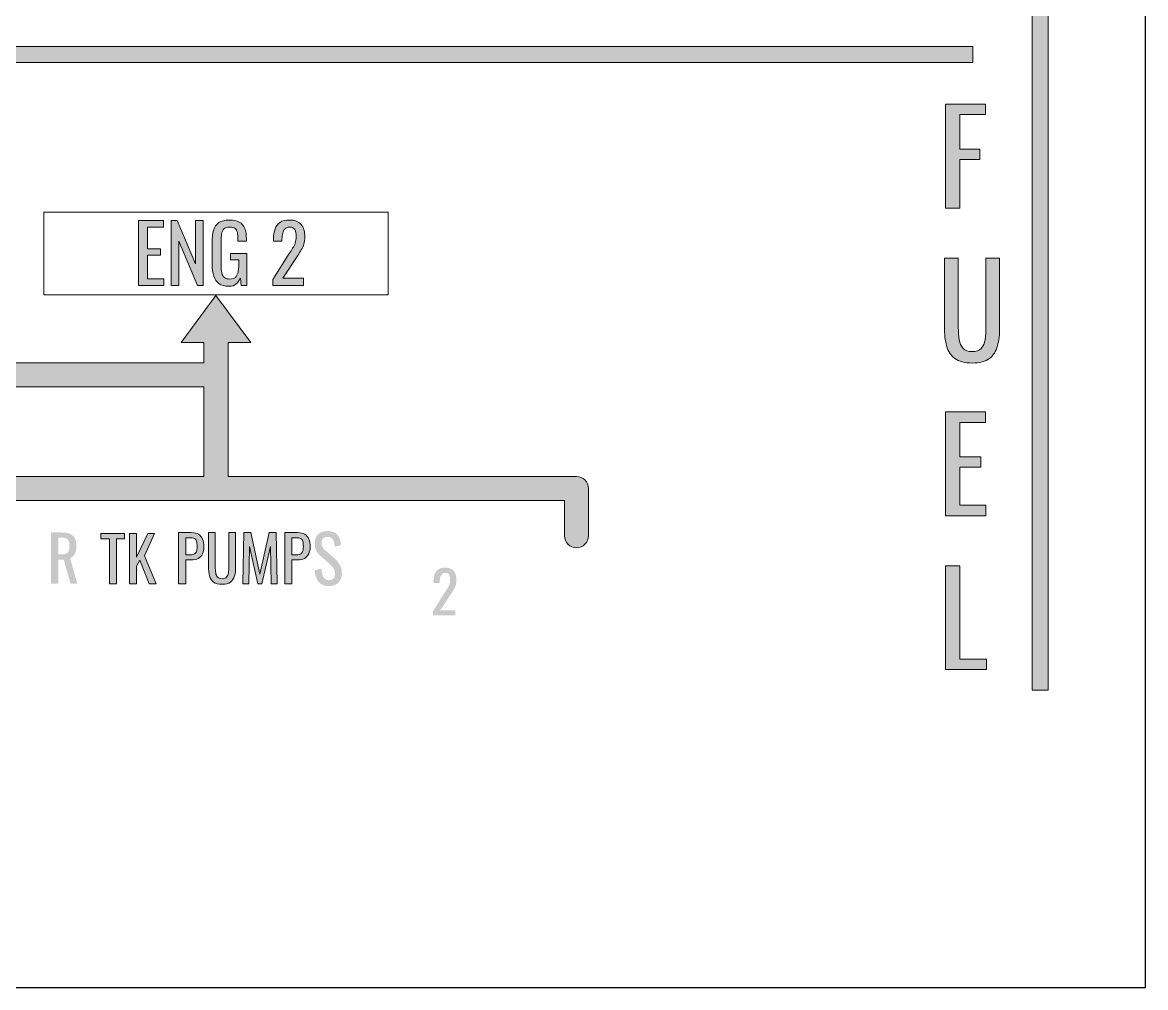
# Model space of a CAD drawing. Header units: inches. Extents: x 0 to 612, y 276 to 516.
# Drawn here: x 471.7 to 611.9, y 275.5 to 396 of the extents above; entities that cross this region are included whole.
import ezdxf

# ---------------------------------------------------------------- set-up
doc = ezdxf.new("R2010")
doc.units = ezdxf.units.IN
doc.header["$MEASUREMENT"] = 0
for name, color, linetype in [('EVAC_Holes v5_0', 7, 'Continuous'), ('HYD_Fuel_Holes v5_0', 7, 'Continuous'), ('LINES', 7, 'Continuous'), ('TEXT', 7, 'Continuous')]:
    doc.layers.add(name, color=color, linetype=linetype)

# ---------------------------------------------------------------- blocks, each defined once
blk = doc.blocks.new('block 2')
at = {"layer": 'HYD_Fuel_Holes v5_0', "color": 7, "lineweight": 25}
blk.add_lwpolyline([(611.88, 275.53), (611.88, 516.47)], dxfattribs=at)
blk = doc.blocks.new('block 5')
at = {"layer": 'HYD_Fuel_Holes v5_0', "color": 7, "lineweight": 25}
blk.add_lwpolyline([(0.12, 275.53), (611.88, 275.53)], dxfattribs=at)
blk = doc.blocks.new('block 126')
at = {"layer": 'LINES'}
h = blk.add_hatch(color=7, dxfattribs=at)
h.dxf.hatch_style = 2
edge = h.paths.add_edge_path()
edge.add_spline(control_points=[(542.34, 337.83), (542.34, 337.83), (542.34, 331.92), (542.34, 331.92), (542.34, 331.09), (541.67, 330.42), (540.84, 330.42), (540.01, 330.42), (539.34, 331.09), (539.34, 331.92), (539.34, 331.92), (539.34, 336.33), (539.34, 336.33), (539.34, 336.33), (451.34, 336.33), (451.34, 336.33), (451.34, 336.33), (451.34, 331.92), (451.34, 331.92), (451.34, 331.09), (450.67, 330.42), (449.84, 330.42), (449.01, 330.42), (448.34, 331.09), (448.34, 331.92), (448.34, 331.92), (448.34, 337.83), (448.34, 337.83), (448.34, 338.65), (449.01, 339.33), (449.84, 339.33), (449.84, 339.33), (494.34, 339.33), (494.34, 339.33), (494.34, 339.33), (494.34, 350.5), (494.34, 350.5), (494.34, 350.5), (352.14, 350.5), (352.14, 350.5), (352.14, 350.5), (352.14, 336.37), (352.14, 336.37), (352.14, 336.37), (384.64, 336.37), (384.64, 336.37), (385.47, 336.37), (386.14, 335.7), (386.14, 334.87), (386.14, 334.87), (386.14, 325.5), (386.14, 325.5), (386.14, 324.67), (385.47, 324), (384.64, 324), (383.81, 324), (383.14, 324.67), (383.14, 325.5), (383.14, 325.5), (383.14, 333.37), (383.14, 333.37), (383.14, 333.37), (344.5, 333.37), (344.5, 333.37), (343.67, 333.37), (343, 334.04), (343, 334.87), (343, 335.7), (343.67, 336.37), (344.5, 336.37), (344.5, 336.37), (349.14, 336.37), (349.14, 336.37), (349.14, 336.37), (349.14, 350.5), (349.14, 350.5), (349.14, 350.5), (325.77, 350.5), (325.77, 350.5), (324.94, 350.5), (324.27, 351.17), (324.27, 352), (324.27, 352.83), (324.94, 353.5), (325.77, 353.5), (325.77, 353.5), (494.34, 353.5), (494.34, 353.5), (494.34, 353.5), (494.34, 356.04), (494.34, 356.04), (494.34, 356.04), (491.51, 356.04), (491.51, 356.04), (491.51, 356.04), (495.84, 361.92), (495.84, 361.92), (495.84, 361.92), (500.17, 356.04), (500.17, 356.04), (500.17, 356.04), (497.34, 356.04), (497.34, 356.04), (497.34, 356.04), (497.34, 339.33), (497.34, 339.33), (497.34, 339.33), (540.84, 339.33), (540.84, 339.33), (541.67, 339.33), (542.34, 338.65), (542.34, 337.83)], knot_values=[0, 0, 0, 0, 1, 1, 1, 2, 2, 2, 3, 3, 3, 4, 4, 4, 5, 5, 5, 6, 6, 6, 7, 7, 7, 8, 8, 8, 9, 9, 9, 10, 10, 10, 11, 11, 11, 12, 12, 12, 13, 13, 13, 14, 14, 14, 15, 15, 15, 16, 16, 16, 17, 17, 17, 18, 18, 18, 19, 19, 19, 20, 20, 20, 21, 21, 21, 22, 22, 22, 23, 23, 23, 24, 24, 24, 25, 25, 25, 26, 26, 26, 27, 27, 27, 28, 28, 28, 29, 29, 29, 30, 30, 30, 31, 31, 31, 32, 32, 32, 33, 33, 33, 34, 34, 34, 35, 35, 35, 36, 36, 36, 37, 37, 37, 37], degree=3, periodic=0)
at = {"layer": 'LINES', "lineweight": 0}
blk.add_open_spline([(542.34, 337.83), (542.34, 337.83), (542.34, 331.92), (542.34, 331.92), (542.34, 331.09), (541.67, 330.42), (540.84, 330.42), (540.01, 330.42), (539.34, 331.09), (539.34, 331.92), (539.34, 331.92), (539.34, 336.33), (539.34, 336.33), (539.34, 336.33), (451.34, 336.33), (451.34, 336.33), (451.34, 336.33), (451.34, 331.92), (451.34, 331.92), (451.34, 331.09), (450.67, 330.42), (449.84, 330.42), (449.01, 330.42), (448.34, 331.09), (448.34, 331.92), (448.34, 331.92), (448.34, 337.83), (448.34, 337.83), (448.34, 338.65), (449.01, 339.33), (449.84, 339.33), (449.84, 339.33), (494.34, 339.33), (494.34, 339.33), (494.34, 339.33), (494.34, 350.5), (494.34, 350.5), (494.34, 350.5), (352.14, 350.5), (352.14, 350.5), (352.14, 350.5), (352.14, 336.37), (352.14, 336.37), (352.14, 336.37), (384.64, 336.37), (384.64, 336.37), (385.47, 336.37), (386.14, 335.7), (386.14, 334.87), (386.14, 334.87), (386.14, 325.5), (386.14, 325.5), (386.14, 324.67), (385.47, 324), (384.64, 324), (383.81, 324), (383.14, 324.67), (383.14, 325.5), (383.14, 325.5), (383.14, 333.37), (383.14, 333.37), (383.14, 333.37), (344.5, 333.37), (344.5, 333.37), (343.67, 333.37), (343, 334.04), (343, 334.87), (343, 335.7), (343.67, 336.37), (344.5, 336.37), (344.5, 336.37), (349.14, 336.37), (349.14, 336.37), (349.14, 336.37), (349.14, 350.5), (349.14, 350.5), (349.14, 350.5), (325.77, 350.5), (325.77, 350.5), (324.94, 350.5), (324.27, 351.17), (324.27, 352), (324.27, 352.83), (324.94, 353.5), (325.77, 353.5), (325.77, 353.5), (494.34, 353.5), (494.34, 353.5), (494.34, 353.5), (494.34, 356.04), (494.34, 356.04), (494.34, 356.04), (491.51, 356.04), (491.51, 356.04), (491.51, 356.04), (495.84, 361.92), (495.84, 361.92), (495.84, 361.92), (500.17, 356.04), (500.17, 356.04), (500.17, 356.04), (497.34, 356.04), (497.34, 356.04), (497.34, 356.04), (497.34, 339.33), (497.34, 339.33), (497.34, 339.33), (540.84, 339.33), (540.84, 339.33), (541.67, 339.33), (542.34, 338.65), (542.34, 337.83)], degree=3, knots=[0, 0, 0, 0, 1, 1, 1, 2, 2, 2, 3, 3, 3, 4, 4, 4, 5, 5, 5, 6, 6, 6, 7, 7, 7, 8, 8, 8, 9, 9, 9, 10, 10, 10, 11, 11, 11, 12, 12, 12, 13, 13, 13, 14, 14, 14, 15, 15, 15, 16, 16, 16, 17, 17, 17, 18, 18, 18, 19, 19, 19, 20, 20, 20, 21, 21, 21, 22, 22, 22, 23, 23, 23, 24, 24, 24, 25, 25, 25, 26, 26, 26, 27, 27, 27, 28, 28, 28, 29, 29, 29, 30, 30, 30, 31, 31, 31, 32, 32, 32, 33, 33, 33, 34, 34, 34, 35, 35, 35, 36, 36, 36, 37, 37, 37, 37], dxfattribs=at)
blk = doc.blocks.new('block 131')
at = {"layer": 'TEXT'}
h = blk.add_hatch(color=7, dxfattribs=at)
h.dxf.hatch_style = 2
h.paths.add_polyline_path([(486.16, 363.17), (486.16, 371.27), (489.3, 371.27), (489.3, 370.43), (487.29, 370.43), (487.29, 367.75), (488.92, 367.75), (488.92, 366.95), (487.29, 366.95), (487.29, 363.98), (489.32, 363.98), (489.32, 363.17)])
h = blk.add_hatch(color=7, dxfattribs=at)
h.dxf.hatch_style = 2
h.paths.add_polyline_path([(490.23, 363.17), (490.23, 371.27), (491, 371.27), (493.3, 365.89), (493.3, 371.27), (494.24, 371.27), (494.24, 363.17), (493.52, 363.17), (491.19, 368.7), (491.19, 363.17)])
h = blk.add_hatch(color=7, dxfattribs=at)
h.dxf.hatch_style = 2
edge = h.paths.add_edge_path()
edge.add_spline(control_points=[(497.44, 363.07), (496.93, 363.07), (496.52, 363.17), (496.22, 363.39), (495.92, 363.61), (495.7, 363.92), (495.56, 364.34), (495.42, 364.75), (495.36, 365.25), (495.36, 365.83), (495.36, 365.83), (495.36, 368.54), (495.36, 368.54), (495.36, 369.13), (495.42, 369.63), (495.54, 370.05), (495.66, 370.47), (495.88, 370.79), (496.2, 371.01), (496.52, 371.23), (496.96, 371.34), (497.53, 371.34), (498.03, 371.34), (498.44, 371.25), (498.75, 371.08), (499.06, 370.91), (499.29, 370.65), (499.43, 370.3), (499.57, 369.95), (499.64, 369.51), (499.64, 368.98), (499.64, 368.98), (499.64, 368.68), (499.64, 368.68), (499.64, 368.68), (498.58, 368.68), (498.58, 368.68), (498.58, 368.68), (498.58, 368.93), (498.58, 368.93), (498.58, 369.28), (498.55, 369.57), (498.51, 369.79), (498.46, 370.01), (498.36, 370.18), (498.22, 370.29), (498.08, 370.4), (497.85, 370.46), (497.55, 370.46), (497.21, 370.46), (496.97, 370.38), (496.82, 370.23), (496.67, 370.07), (496.58, 369.87), (496.54, 369.6), (496.5, 369.34), (496.49, 369.04), (496.49, 368.71), (496.49, 368.71), (496.49, 365.71), (496.49, 365.71), (496.49, 365.32), (496.51, 365), (496.57, 364.74), (496.63, 364.48), (496.74, 364.28), (496.9, 364.16), (497.06, 364.03), (497.28, 363.97), (497.58, 363.97), (497.87, 363.97), (498.1, 364.04), (498.26, 364.18), (498.42, 364.32), (498.53, 364.52), (498.59, 364.8), (498.65, 365.07), (498.68, 365.41), (498.68, 365.82), (498.68, 365.82), (498.68, 366.38), (498.68, 366.38), (498.68, 366.38), (497.65, 366.38), (497.65, 366.38), (497.65, 366.38), (497.65, 367.18), (497.65, 367.18), (497.65, 367.18), (499.7, 367.18), (499.7, 367.18), (499.7, 367.18), (499.7, 363.17), (499.7, 363.17), (499.7, 363.17), (498.99, 363.17), (498.99, 363.17), (498.99, 363.17), (498.88, 364.1), (498.88, 364.1), (498.77, 363.8), (498.6, 363.55), (498.38, 363.36), (498.15, 363.16), (497.84, 363.07), (497.44, 363.07)], knot_values=[0, 0, 0, 0, 1, 1, 1, 2, 2, 2, 3, 3, 3, 4, 4, 4, 5, 5, 5, 6, 6, 6, 7, 7, 7, 8, 8, 8, 9, 9, 9, 10, 10, 10, 11, 11, 11, 12, 12, 12, 13, 13, 13, 14, 14, 14, 15, 15, 15, 16, 16, 16, 17, 17, 17, 18, 18, 18, 19, 19, 19, 20, 20, 20, 21, 21, 21, 22, 22, 22, 23, 23, 23, 24, 24, 24, 25, 25, 25, 26, 26, 26, 27, 27, 27, 28, 28, 28, 29, 29, 29, 30, 30, 30, 31, 31, 31, 32, 32, 32, 33, 33, 33, 34, 34, 34, 35, 35, 35, 35], degree=3, periodic=0)
h = blk.add_hatch(color=7, dxfattribs=at)
h.dxf.hatch_style = 2
edge = h.paths.add_edge_path()
edge.add_spline(control_points=[(502.93, 363.17), (502.93, 363.17), (502.93, 363.93), (502.93, 363.93), (502.93, 363.93), (504.99, 367.14), (504.99, 367.14), (505.14, 367.38), (505.28, 367.6), (505.41, 367.81), (505.54, 368.01), (505.65, 368.23), (505.73, 368.46), (505.81, 368.69), (505.86, 368.96), (505.86, 369.26), (505.86, 369.63), (505.79, 369.92), (505.68, 370.14), (505.56, 370.35), (505.35, 370.46), (505.04, 370.46), (504.79, 370.46), (504.6, 370.39), (504.46, 370.25), (504.32, 370.11), (504.22, 369.92), (504.17, 369.7), (504.11, 369.47), (504.08, 369.23), (504.08, 368.97), (504.08, 368.97), (504.08, 368.7), (504.08, 368.7), (504.08, 368.7), (503.02, 368.7), (503.02, 368.7), (503.02, 368.7), (503.02, 368.98), (503.02, 368.98), (503.02, 369.46), (503.08, 369.88), (503.21, 370.23), (503.34, 370.58), (503.55, 370.85), (503.84, 371.05), (504.13, 371.24), (504.52, 371.34), (505, 371.34), (505.65, 371.34), (506.14, 371.15), (506.46, 370.78), (506.78, 370.41), (506.94, 369.9), (506.94, 369.25), (506.94, 368.9), (506.89, 368.6), (506.81, 368.34), (506.73, 368.08), (506.62, 367.83), (506.49, 367.61), (506.35, 367.38), (506.21, 367.15), (506.04, 366.91), (506.04, 366.91), (504.19, 364.07), (504.19, 364.07), (504.19, 364.07), (506.75, 364.07), (506.75, 364.07), (506.75, 364.07), (506.75, 363.17), (506.75, 363.17), (506.75, 363.17), (502.93, 363.17), (502.93, 363.17)], knot_values=[0, 0, 0, 0, 1, 1, 1, 2, 2, 2, 3, 3, 3, 4, 4, 4, 5, 5, 5, 6, 6, 6, 7, 7, 7, 8, 8, 8, 9, 9, 9, 10, 10, 10, 11, 11, 11, 12, 12, 12, 13, 13, 13, 14, 14, 14, 15, 15, 15, 16, 16, 16, 17, 17, 17, 18, 18, 18, 19, 19, 19, 20, 20, 20, 21, 21, 21, 22, 22, 22, 23, 23, 23, 24, 24, 24, 25, 25, 25, 25], degree=3, periodic=0)
at = {"layer": 'TEXT', "lineweight": 0}
for points in [[(486.16, 363.17), (486.16, 371.27), (489.3, 371.27), (489.3, 370.43), (487.29, 370.43), (487.29, 367.75), (488.92, 367.75), (488.92, 366.95), (487.29, 366.95), (487.29, 363.98), (489.32, 363.98), (489.32, 363.17), (486.16, 363.17)], [(490.23, 363.17), (490.23, 371.27), (491, 371.27), (493.3, 365.89), (493.3, 371.27), (494.24, 371.27), (494.24, 363.17), (493.52, 363.17), (491.19, 368.7), (491.19, 363.17), (490.23, 363.17)]]:
    blk.add_lwpolyline(points, dxfattribs=at)
for points, knots in [([(497.44, 363.07), (496.93, 363.07), (496.52, 363.17), (496.22, 363.39), (495.92, 363.61), (495.7, 363.92), (495.56, 364.34), (495.42, 364.75), (495.36, 365.25), (495.36, 365.83), (495.36, 365.83), (495.36, 368.54), (495.36, 368.54), (495.36, 369.13), (495.42, 369.63), (495.54, 370.05), (495.66, 370.47), (495.88, 370.79), (496.2, 371.01), (496.52, 371.23), (496.96, 371.34), (497.53, 371.34), (498.03, 371.34), (498.44, 371.25), (498.75, 371.08), (499.06, 370.91), (499.29, 370.65), (499.43, 370.3), (499.57, 369.95), (499.64, 369.51), (499.64, 368.98), (499.64, 368.98), (499.64, 368.68), (499.64, 368.68), (499.64, 368.68), (498.58, 368.68), (498.58, 368.68), (498.58, 368.68), (498.58, 368.93), (498.58, 368.93), (498.58, 369.28), (498.55, 369.57), (498.51, 369.79), (498.46, 370.01), (498.36, 370.18), (498.22, 370.29), (498.08, 370.4), (497.85, 370.46), (497.55, 370.46), (497.21, 370.46), (496.97, 370.38), (496.82, 370.23), (496.67, 370.07), (496.58, 369.87), (496.54, 369.6), (496.5, 369.34), (496.49, 369.04), (496.49, 368.71), (496.49, 368.71), (496.49, 365.71), (496.49, 365.71), (496.49, 365.32), (496.51, 365), (496.57, 364.74), (496.63, 364.48), (496.74, 364.28), (496.9, 364.16), (497.06, 364.03), (497.28, 363.97), (497.58, 363.97), (497.87, 363.97), (498.1, 364.04), (498.26, 364.18), (498.42, 364.32), (498.53, 364.52), (498.59, 364.8), (498.65, 365.07), (498.68, 365.41), (498.68, 365.82), (498.68, 365.82), (498.68, 366.38), (498.68, 366.38), (498.68, 366.38), (497.65, 366.38), (497.65, 366.38), (497.65, 366.38), (497.65, 367.18), (497.65, 367.18), (497.65, 367.18), (499.7, 367.18), (499.7, 367.18), (499.7, 367.18), (499.7, 363.17), (499.7, 363.17), (499.7, 363.17), (498.99, 363.17), (498.99, 363.17), (498.99, 363.17), (498.88, 364.1), (498.88, 364.1), (498.77, 363.8), (498.6, 363.55), (498.38, 363.36), (498.15, 363.16), (497.84, 363.07), (497.44, 363.07)], [0, 0, 0, 0, 1, 1, 1, 2, 2, 2, 3, 3, 3, 4, 4, 4, 5, 5, 5, 6, 6, 6, 7, 7, 7, 8, 8, 8, 9, 9, 9, 10, 10, 10, 11, 11, 11, 12, 12, 12, 13, 13, 13, 14, 14, 14, 15, 15, 15, 16, 16, 16, 17, 17, 17, 18, 18, 18, 19, 19, 19, 20, 20, 20, 21, 21, 21, 22, 22, 22, 23, 23, 23, 24, 24, 24, 25, 25, 25, 26, 26, 26, 27, 27, 27, 28, 28, 28, 29, 29, 29, 30, 30, 30, 31, 31, 31, 32, 32, 32, 33, 33, 33, 34, 34, 34, 35, 35, 35, 35]), ([(502.93, 363.17), (502.93, 363.17), (502.93, 363.93), (502.93, 363.93), (502.93, 363.93), (504.99, 367.14), (504.99, 367.14), (505.14, 367.38), (505.28, 367.6), (505.41, 367.81), (505.54, 368.01), (505.65, 368.23), (505.73, 368.46), (505.81, 368.69), (505.86, 368.96), (505.86, 369.26), (505.86, 369.63), (505.79, 369.92), (505.68, 370.14), (505.56, 370.35), (505.35, 370.46), (505.04, 370.46), (504.79, 370.46), (504.6, 370.39), (504.46, 370.25), (504.32, 370.11), (504.22, 369.92), (504.17, 369.7), (504.11, 369.47), (504.08, 369.23), (504.08, 368.97), (504.08, 368.97), (504.08, 368.7), (504.08, 368.7), (504.08, 368.7), (503.02, 368.7), (503.02, 368.7), (503.02, 368.7), (503.02, 368.98), (503.02, 368.98), (503.02, 369.46), (503.08, 369.88), (503.21, 370.23), (503.34, 370.58), (503.55, 370.85), (503.84, 371.05), (504.13, 371.24), (504.52, 371.34), (505, 371.34), (505.65, 371.34), (506.14, 371.15), (506.46, 370.78), (506.78, 370.41), (506.94, 369.9), (506.94, 369.25), (506.94, 368.9), (506.89, 368.6), (506.81, 368.34), (506.73, 368.08), (506.62, 367.83), (506.49, 367.61), (506.35, 367.38), (506.21, 367.15), (506.04, 366.91), (506.04, 366.91), (504.19, 364.07), (504.19, 364.07), (504.19, 364.07), (506.75, 364.07), (506.75, 364.07), (506.75, 364.07), (506.75, 363.17), (506.75, 363.17), (506.75, 363.17), (502.93, 363.17), (502.93, 363.17)], [0, 0, 0, 0, 1, 1, 1, 2, 2, 2, 3, 3, 3, 4, 4, 4, 5, 5, 5, 6, 6, 6, 7, 7, 7, 8, 8, 8, 9, 9, 9, 10, 10, 10, 11, 11, 11, 12, 12, 12, 13, 13, 13, 14, 14, 14, 15, 15, 15, 16, 16, 16, 17, 17, 17, 18, 18, 18, 19, 19, 19, 20, 20, 20, 21, 21, 21, 22, 22, 22, 23, 23, 23, 24, 24, 24, 25, 25, 25, 25])]:
    blk.add_open_spline(points, degree=3, knots=knots, dxfattribs=at)
blk = doc.blocks.new('block 138')
at = {"layer": 'TEXT'}
h = blk.add_hatch(color=7, dxfattribs=at)
h.dxf.hatch_style = 2
h.paths.add_polyline_path([(586.89, 453.52), (586.89, 466.48), (588.7, 466.48), (588.7, 460.88), (592.03, 460.88), (592.03, 466.48), (593.83, 466.48), (593.83, 453.52), (592.03, 453.52), (592.03, 459.58), (588.7, 459.58), (588.7, 453.52)])
h = blk.add_hatch(color=7, dxfattribs=at)
h.dxf.hatch_style = 2
h.paths.add_polyline_path([(588.87, 434.32), (588.87, 438.9), (586.07, 447.28), (587.75, 447.28), (589.74, 441.02), (591.69, 447.28), (593.39, 447.28), (590.6, 438.9), (590.6, 434.32)])
h = blk.add_hatch(color=7, dxfattribs=at)
h.dxf.hatch_style = 2
edge = h.paths.add_edge_path()
edge.add_spline(control_points=[(586.89, 415.12), (586.89, 415.12), (586.89, 428.08), (586.89, 428.08), (586.89, 428.08), (589.71, 428.08), (589.71, 428.08), (590.67, 428.08), (591.43, 427.93), (591.99, 427.64), (592.55, 427.35), (592.95, 426.91), (593.19, 426.32), (593.43, 425.73), (593.55, 425), (593.55, 424.13), (593.55, 424.13), (593.55, 419.36), (593.55, 419.36), (593.55, 418.44), (593.43, 417.67), (593.19, 417.04), (592.95, 416.41), (592.56, 415.93), (592.02, 415.61), (591.48, 415.28), (590.76, 415.12), (589.85, 415.12), (589.85, 415.12), (586.89, 415.12), (586.89, 415.12)], knot_values=[0, 0, 0, 0, 1, 1, 1, 2, 2, 2, 3, 3, 3, 4, 4, 4, 5, 5, 5, 6, 6, 6, 7, 7, 7, 8, 8, 8, 9, 9, 9, 10, 10, 10, 10], degree=3, periodic=0)
edge = h.paths.add_edge_path()
edge.add_spline(control_points=[(588.7, 416.42), (588.7, 416.42), (589.72, 416.42), (589.72, 416.42), (590.38, 416.42), (590.85, 416.54), (591.13, 416.8), (591.41, 417.06), (591.58, 417.43), (591.63, 417.92), (591.69, 418.41), (591.72, 419), (591.72, 419.7), (591.72, 419.7), (591.72, 423.91), (591.72, 423.91), (591.72, 424.58), (591.68, 425.12), (591.59, 425.54), (591.51, 425.95), (591.32, 426.26), (591.03, 426.45), (590.75, 426.64), (590.29, 426.74), (589.67, 426.74), (589.67, 426.74), (588.7, 426.74), (588.7, 426.74), (588.7, 426.74), (588.7, 416.42), (588.7, 416.42)], knot_values=[0, 0, 0, 0, 1, 1, 1, 2, 2, 2, 3, 3, 3, 4, 4, 4, 5, 5, 5, 6, 6, 6, 7, 7, 7, 8, 8, 8, 9, 9, 9, 10, 10, 10, 10], degree=3, periodic=0)
h = blk.add_hatch(color=7, dxfattribs=at)
h.dxf.hatch_style = 2
h.paths.add_polyline_path([(586.89, 376.72), (586.89, 389.68), (591.9, 389.68), (591.9, 388.39), (588.7, 388.39), (588.7, 384.07), (591.18, 384.07), (591.18, 382.79), (588.7, 382.79), (588.7, 376.72)])
h = blk.add_hatch(color=7, dxfattribs=at)
h.dxf.hatch_style = 2
edge = h.paths.add_edge_path()
edge.add_spline(control_points=[(590.23, 357.38), (589.29, 357.38), (588.58, 357.56), (588.07, 357.94), (587.57, 358.31), (587.23, 358.84), (587.05, 359.51), (586.87, 360.19), (586.78, 360.98), (586.78, 361.89), (586.78, 361.89), (586.78, 370.48), (586.78, 370.48), (586.78, 370.48), (588.51, 370.48), (588.51, 370.48), (588.51, 370.48), (588.51, 361.81), (588.51, 361.81), (588.51, 361.25), (588.54, 360.75), (588.62, 360.29), (588.69, 359.83), (588.86, 359.47), (589.11, 359.2), (589.36, 358.93), (589.73, 358.8), (590.23, 358.8), (590.75, 358.8), (591.12, 358.93), (591.37, 359.2), (591.62, 359.47), (591.78, 359.83), (591.85, 360.29), (591.92, 360.75), (591.96, 361.25), (591.96, 361.81), (591.96, 361.81), (591.96, 370.48), (591.96, 370.48), (591.96, 370.48), (593.67, 370.48), (593.67, 370.48), (593.67, 370.48), (593.67, 361.89), (593.67, 361.89), (593.67, 360.98), (593.58, 360.19), (593.4, 359.51), (593.22, 358.84), (592.88, 358.31), (592.39, 357.94), (591.89, 357.56), (591.17, 357.38), (590.23, 357.38)], knot_values=[0, 0, 0, 0, 1, 1, 1, 2, 2, 2, 3, 3, 3, 4, 4, 4, 5, 5, 5, 6, 6, 6, 7, 7, 7, 8, 8, 8, 9, 9, 9, 10, 10, 10, 11, 11, 11, 12, 12, 12, 13, 13, 13, 14, 14, 14, 15, 15, 15, 16, 16, 16, 17, 17, 17, 18, 18, 18, 18], degree=3, periodic=0)
h = blk.add_hatch(color=7, dxfattribs=at)
h.dxf.hatch_style = 2
h.paths.add_polyline_path([(586.89, 338.32), (586.89, 351.28), (591.91, 351.28), (591.91, 349.94), (588.7, 349.94), (588.7, 345.65), (591.31, 345.65), (591.31, 344.37), (588.7, 344.37), (588.7, 339.62), (591.95, 339.62), (591.95, 338.32)])
h = blk.add_hatch(color=7, dxfattribs=at)
h.dxf.hatch_style = 2
h.paths.add_polyline_path([(586.89, 319.12), (586.89, 332.08), (588.7, 332.08), (588.7, 320.42), (592.01, 320.42), (592.01, 319.12)])
at = {"layer": 'TEXT', "lineweight": 0}
for points in [[(586.89, 453.52), (586.89, 466.48), (588.7, 466.48), (588.7, 460.88), (592.03, 460.88), (592.03, 466.48), (593.83, 466.48), (593.83, 453.52), (592.03, 453.52), (592.03, 459.58), (588.7, 459.58), (588.7, 453.52), (586.89, 453.52)], [(588.87, 434.32), (588.87, 438.9), (586.07, 447.28), (587.75, 447.28), (589.74, 441.02), (591.69, 447.28), (593.39, 447.28), (590.6, 438.9), (590.6, 434.32), (588.87, 434.32)], [(586.89, 376.72), (586.89, 389.68), (591.9, 389.68), (591.9, 388.39), (588.7, 388.39), (588.7, 384.07), (591.18, 384.07), (591.18, 382.79), (588.7, 382.79), (588.7, 376.72), (586.89, 376.72)], [(586.89, 338.32), (586.89, 351.28), (591.91, 351.28), (591.91, 349.94), (588.7, 349.94), (588.7, 345.65), (591.31, 345.65), (591.31, 344.37), (588.7, 344.37), (588.7, 339.62), (591.95, 339.62), (591.95, 338.32), (586.89, 338.32)], [(586.89, 319.12), (586.89, 332.08), (588.7, 332.08), (588.7, 320.42), (592.01, 320.42), (592.01, 319.12), (586.89, 319.12)]]:
    blk.add_lwpolyline(points, dxfattribs=at)
for points, knots in [([(586.89, 415.12), (586.89, 415.12), (586.89, 428.08), (586.89, 428.08), (586.89, 428.08), (589.71, 428.08), (589.71, 428.08), (590.67, 428.08), (591.43, 427.93), (591.99, 427.64), (592.55, 427.35), (592.95, 426.91), (593.19, 426.32), (593.43, 425.73), (593.55, 425), (593.55, 424.13), (593.55, 424.13), (593.55, 419.36), (593.55, 419.36), (593.55, 418.44), (593.43, 417.67), (593.19, 417.04), (592.95, 416.41), (592.56, 415.93), (592.02, 415.61), (591.48, 415.28), (590.76, 415.12), (589.85, 415.12), (589.85, 415.12), (586.89, 415.12), (586.89, 415.12)], [0, 0, 0, 0, 1, 1, 1, 2, 2, 2, 3, 3, 3, 4, 4, 4, 5, 5, 5, 6, 6, 6, 7, 7, 7, 8, 8, 8, 9, 9, 9, 10, 10, 10, 10]), ([(588.7, 416.42), (588.7, 416.42), (589.72, 416.42), (589.72, 416.42), (590.38, 416.42), (590.85, 416.54), (591.13, 416.8), (591.41, 417.06), (591.58, 417.43), (591.63, 417.92), (591.69, 418.41), (591.72, 419), (591.72, 419.7), (591.72, 419.7), (591.72, 423.91), (591.72, 423.91), (591.72, 424.58), (591.68, 425.12), (591.59, 425.54), (591.51, 425.95), (591.32, 426.26), (591.03, 426.45), (590.75, 426.64), (590.29, 426.74), (589.67, 426.74), (589.67, 426.74), (588.7, 426.74), (588.7, 426.74), (588.7, 426.74), (588.7, 416.42), (588.7, 416.42)], [0, 0, 0, 0, 1, 1, 1, 2, 2, 2, 3, 3, 3, 4, 4, 4, 5, 5, 5, 6, 6, 6, 7, 7, 7, 8, 8, 8, 9, 9, 9, 10, 10, 10, 10]), ([(590.23, 357.38), (589.29, 357.38), (588.58, 357.56), (588.07, 357.94), (587.57, 358.31), (587.23, 358.84), (587.05, 359.51), (586.87, 360.19), (586.78, 360.98), (586.78, 361.89), (586.78, 361.89), (586.78, 370.48), (586.78, 370.48), (586.78, 370.48), (588.51, 370.48), (588.51, 370.48), (588.51, 370.48), (588.51, 361.81), (588.51, 361.81), (588.51, 361.25), (588.54, 360.75), (588.62, 360.29), (588.69, 359.83), (588.86, 359.47), (589.11, 359.2), (589.36, 358.93), (589.73, 358.8), (590.23, 358.8), (590.75, 358.8), (591.12, 358.93), (591.37, 359.2), (591.62, 359.47), (591.78, 359.83), (591.85, 360.29), (591.92, 360.75), (591.96, 361.25), (591.96, 361.81), (591.96, 361.81), (591.96, 370.48), (591.96, 370.48), (591.96, 370.48), (593.67, 370.48), (593.67, 370.48), (593.67, 370.48), (593.67, 361.89), (593.67, 361.89), (593.67, 360.98), (593.58, 360.19), (593.4, 359.51), (593.22, 358.84), (592.88, 358.31), (592.39, 357.94), (591.89, 357.56), (591.17, 357.38), (590.23, 357.38)], [0, 0, 0, 0, 1, 1, 1, 2, 2, 2, 3, 3, 3, 4, 4, 4, 5, 5, 5, 6, 6, 6, 7, 7, 7, 8, 8, 8, 9, 9, 9, 10, 10, 10, 11, 11, 11, 12, 12, 12, 13, 13, 13, 14, 14, 14, 15, 15, 15, 16, 16, 16, 17, 17, 17, 18, 18, 18, 18])]:
    blk.add_open_spline(points, degree=3, knots=knots, dxfattribs=at)
blk = doc.blocks.new('bloco r tk')
at = {"layer": 'EVAC_Holes v5_0'}
h = blk.add_hatch(color=7, dxfattribs=at)
h.dxf.hatch_style = 2
edge = h.paths.add_edge_path()
edge.add_spline(control_points=[(302.53, 339.39), (302.09, 339.39), (301.72, 339.49), (301.43, 339.68), (301.13, 339.87), (300.91, 340.13), (300.76, 340.47), (300.6, 340.8), (300.51, 341.19), (300.49, 341.64), (300.49, 341.64), (301.44, 341.89), (301.44, 341.89), (301.46, 341.62), (301.5, 341.36), (301.57, 341.1), (301.64, 340.85), (301.74, 340.64), (301.9, 340.48), (302.05, 340.32), (302.26, 340.24), (302.53, 340.24), (302.81, 340.24), (303.02, 340.32), (303.17, 340.47), (303.31, 340.63), (303.38, 340.85), (303.38, 341.14), (303.38, 341.49), (303.3, 341.77), (303.14, 341.98), (302.98, 342.2), (302.78, 342.41), (302.54, 342.63), (302.54, 342.63), (301.25, 343.77), (301.25, 343.77), (301, 343.99), (300.81, 344.23), (300.69, 344.5), (300.57, 344.76), (300.51, 345.08), (300.51, 345.47), (300.51, 346.04), (300.67, 346.47), (300.99, 346.78), (301.32, 347.09), (301.76, 347.25), (302.32, 347.25), (302.62, 347.25), (302.89, 347.21), (303.12, 347.13), (303.35, 347.05), (303.54, 346.93), (303.7, 346.76), (303.86, 346.6), (303.98, 346.39), (304.07, 346.14), (304.16, 345.89), (304.22, 345.6), (304.26, 345.26), (304.26, 345.26), (303.34, 345.01), (303.34, 345.01), (303.32, 345.27), (303.29, 345.5), (303.23, 345.71), (303.17, 345.93), (303.07, 346.1), (302.93, 346.23), (302.79, 346.36), (302.58, 346.42), (302.32, 346.42), (302.05, 346.42), (301.84, 346.35), (301.69, 346.21), (301.54, 346.07), (301.47, 345.85), (301.47, 345.58), (301.47, 345.34), (301.51, 345.15), (301.59, 344.99), (301.67, 344.84), (301.79, 344.69), (301.97, 344.53), (301.97, 344.53), (303.28, 343.39), (303.28, 343.39), (303.57, 343.13), (303.82, 342.83), (304.05, 342.48), (304.27, 342.13), (304.38, 341.71), (304.38, 341.23), (304.38, 340.85), (304.3, 340.52), (304.14, 340.24), (303.98, 339.97), (303.77, 339.76), (303.49, 339.61), (303.21, 339.46), (302.9, 339.39), (302.53, 339.39)], knot_values=[0, 0, 0, 0, 1, 1, 1, 2, 2, 2, 3, 3, 3, 4, 4, 4, 5, 5, 5, 6, 6, 6, 7, 7, 7, 8, 8, 8, 9, 9, 9, 10, 10, 10, 11, 11, 11, 12, 12, 12, 13, 13, 13, 14, 14, 14, 15, 15, 15, 16, 16, 16, 17, 17, 17, 18, 18, 18, 19, 19, 19, 20, 20, 20, 21, 21, 21, 22, 22, 22, 23, 23, 23, 24, 24, 24, 25, 25, 25, 26, 26, 26, 27, 27, 27, 28, 28, 28, 29, 29, 29, 30, 30, 30, 31, 31, 31, 32, 32, 32, 33, 33, 33, 34, 34, 34, 34], degree=3, periodic=0)
at = {"layer": 'TEXT'}
h = blk.add_hatch(color=7, dxfattribs=at)
h.dxf.hatch_style = 2
edge = h.paths.add_edge_path()
edge.add_spline(control_points=[(262.9, 339.76), (262.9, 339.76), (262.9, 347.05), (262.9, 347.05), (262.9, 347.05), (264.37, 347.05), (264.37, 347.05), (264.85, 347.05), (265.25, 346.98), (265.57, 346.86), (265.89, 346.73), (266.13, 346.52), (266.28, 346.23), (266.43, 345.95), (266.51, 345.58), (266.51, 345.11), (266.51, 344.83), (266.48, 344.58), (266.42, 344.34), (266.36, 344.11), (266.26, 343.92), (266.13, 343.76), (266, 343.6), (265.82, 343.49), (265.61, 343.41), (265.61, 343.41), (266.64, 339.76), (266.64, 339.76), (266.64, 339.76), (265.66, 339.76), (265.66, 339.76), (265.66, 339.76), (264.71, 343.18), (264.71, 343.18), (264.71, 343.18), (263.92, 343.18), (263.92, 343.18), (263.92, 343.18), (263.92, 339.76), (263.92, 339.76), (263.92, 339.76), (262.9, 339.76), (262.9, 339.76)], knot_values=[0, 0, 0, 0, 1, 1, 1, 2, 2, 2, 3, 3, 3, 4, 4, 4, 5, 5, 5, 6, 6, 6, 7, 7, 7, 8, 8, 8, 9, 9, 9, 10, 10, 10, 11, 11, 11, 12, 12, 12, 13, 13, 13, 14, 14, 14, 14], degree=3, periodic=0)
edge = h.paths.add_edge_path()
edge.add_spline(control_points=[(263.92, 343.91), (263.92, 343.91), (264.3, 343.91), (264.3, 343.91), (264.59, 343.91), (264.82, 343.94), (265, 344.02), (265.18, 344.09), (265.32, 344.21), (265.4, 344.39), (265.48, 344.56), (265.53, 344.8), (265.53, 345.11), (265.53, 345.54), (265.45, 345.85), (265.29, 346.04), (265.14, 346.23), (264.83, 346.32), (264.37, 346.32), (264.37, 346.32), (263.92, 346.32), (263.92, 346.32), (263.92, 346.32), (263.92, 343.91), (263.92, 343.91)], knot_values=[0, 0, 0, 0, 1, 1, 1, 2, 2, 2, 3, 3, 3, 4, 4, 4, 5, 5, 5, 6, 6, 6, 7, 7, 7, 8, 8, 8, 8], degree=3, periodic=0)
h = blk.add_hatch(color=7, dxfattribs=at)
h.dxf.hatch_style = 2
h.paths.add_polyline_path([(271.22, 339.73), (271.22, 346.14), (270.01, 346.14), (270.01, 346.89), (273.39, 346.89), (273.39, 346.14), (272.22, 346.14), (272.22, 339.73)])
h = blk.add_hatch(color=7, dxfattribs=at)
h.dxf.hatch_style = 2
h.paths.add_polyline_path([(274.08, 339.73), (274.08, 346.89), (275.08, 346.89), (275.08, 343.51), (276.72, 346.89), (277.65, 346.89), (276.24, 343.73), (277.88, 339.73), (276.91, 339.73), (275.54, 343.09), (275.08, 342.26), (275.08, 339.73)])
h = blk.add_hatch(color=7, dxfattribs=at)
h.dxf.hatch_style = 2
edge = h.paths.add_edge_path()
edge.add_spline(control_points=[(281.08, 339.74), (281.08, 339.74), (281.08, 347.03), (281.08, 347.03), (281.08, 347.03), (282.89, 347.03), (282.89, 347.03), (283.33, 347.03), (283.68, 346.95), (283.94, 346.79), (284.2, 346.63), (284.39, 346.4), (284.51, 346.1), (284.63, 345.8), (284.69, 345.44), (284.69, 345.01), (284.69, 344.63), (284.62, 344.3), (284.49, 344.01), (284.36, 343.73), (284.16, 343.51), (283.89, 343.36), (283.63, 343.21), (283.3, 343.13), (282.9, 343.13), (282.9, 343.13), (282.1, 343.13), (282.1, 343.13), (282.1, 343.13), (282.1, 339.74), (282.1, 339.74), (282.1, 339.74), (281.08, 339.74), (281.08, 339.74)], knot_values=[0, 0, 0, 0, 1, 1, 1, 2, 2, 2, 3, 3, 3, 4, 4, 4, 5, 5, 5, 6, 6, 6, 7, 7, 7, 8, 8, 8, 9, 9, 9, 10, 10, 10, 11, 11, 11, 11], degree=3, periodic=0)
edge = h.paths.add_edge_path()
edge.add_spline(control_points=[(282.1, 343.86), (282.1, 343.86), (282.57, 343.86), (282.57, 343.86), (282.86, 343.86), (283.09, 343.89), (283.26, 343.96), (283.43, 344.03), (283.55, 344.14), (283.62, 344.31), (283.69, 344.47), (283.73, 344.7), (283.73, 345), (283.73, 345.35), (283.7, 345.62), (283.65, 345.8), (283.6, 345.99), (283.5, 346.12), (283.33, 346.19), (283.17, 346.26), (282.92, 346.3), (282.58, 346.3), (282.58, 346.3), (282.1, 346.3), (282.1, 346.3), (282.1, 346.3), (282.1, 343.86), (282.1, 343.86)], knot_values=[0, 0, 0, 0, 1, 1, 1, 2, 2, 2, 3, 3, 3, 4, 4, 4, 5, 5, 5, 6, 6, 6, 7, 7, 7, 8, 8, 8, 9, 9, 9, 9], degree=3, periodic=0)
h = blk.add_hatch(color=7, dxfattribs=at)
h.dxf.hatch_style = 2
edge = h.paths.add_edge_path()
edge.add_spline(control_points=[(287.29, 339.66), (286.76, 339.66), (286.35, 339.76), (286.07, 339.97), (285.79, 340.18), (285.6, 340.48), (285.49, 340.86), (285.39, 341.24), (285.34, 341.69), (285.34, 342.2), (285.34, 342.2), (285.34, 347.03), (285.34, 347.03), (285.34, 347.03), (286.31, 347.03), (286.31, 347.03), (286.31, 347.03), (286.31, 342.15), (286.31, 342.15), (286.31, 341.84), (286.33, 341.55), (286.38, 341.3), (286.42, 341.04), (286.51, 340.83), (286.65, 340.68), (286.79, 340.53), (287, 340.46), (287.29, 340.46), (287.57, 340.46), (287.79, 340.53), (287.92, 340.68), (288.06, 340.83), (288.15, 341.04), (288.19, 341.3), (288.24, 341.55), (288.26, 341.84), (288.26, 342.15), (288.26, 342.15), (288.26, 347.03), (288.26, 347.03), (288.26, 347.03), (289.22, 347.03), (289.22, 347.03), (289.22, 347.03), (289.22, 342.2), (289.22, 342.2), (289.22, 341.69), (289.17, 341.24), (289.07, 340.86), (288.96, 340.48), (288.77, 340.18), (288.5, 339.97), (288.22, 339.76), (287.81, 339.66), (287.29, 339.66)], knot_values=[0, 0, 0, 0, 1, 1, 1, 2, 2, 2, 3, 3, 3, 4, 4, 4, 5, 5, 5, 6, 6, 6, 7, 7, 7, 8, 8, 8, 9, 9, 9, 10, 10, 10, 11, 11, 11, 12, 12, 12, 13, 13, 13, 14, 14, 14, 15, 15, 15, 16, 16, 16, 17, 17, 17, 18, 18, 18, 18], degree=3, periodic=0)
h = blk.add_hatch(color=7, dxfattribs=at)
h.dxf.hatch_style = 2
h.paths.add_polyline_path([(290.27, 339.74), (290.41, 347.03), (291.41, 347.03), (292.69, 341.12), (293.99, 347.03), (294.98, 347.03), (295.12, 339.74), (294.3, 339.74), (294.21, 345.03), (292.98, 339.74), (292.41, 339.74), (291.18, 345.03), (291.1, 339.74)])
h = blk.add_hatch(color=7, dxfattribs=at)
h.dxf.hatch_style = 2
edge = h.paths.add_edge_path()
edge.add_spline(control_points=[(296.23, 339.74), (296.23, 339.74), (296.23, 347.03), (296.23, 347.03), (296.23, 347.03), (298.04, 347.03), (298.04, 347.03), (298.48, 347.03), (298.83, 346.95), (299.09, 346.79), (299.35, 346.63), (299.54, 346.4), (299.66, 346.1), (299.78, 345.8), (299.84, 345.44), (299.84, 345.01), (299.84, 344.63), (299.77, 344.3), (299.64, 344.01), (299.5, 343.73), (299.3, 343.51), (299.04, 343.36), (298.77, 343.21), (298.44, 343.13), (298.05, 343.13), (298.05, 343.13), (297.25, 343.13), (297.25, 343.13), (297.25, 343.13), (297.25, 339.74), (297.25, 339.74), (297.25, 339.74), (296.23, 339.74), (296.23, 339.74)], knot_values=[0, 0, 0, 0, 1, 1, 1, 2, 2, 2, 3, 3, 3, 4, 4, 4, 5, 5, 5, 6, 6, 6, 7, 7, 7, 8, 8, 8, 9, 9, 9, 10, 10, 10, 11, 11, 11, 11], degree=3, periodic=0)
edge = h.paths.add_edge_path()
edge.add_spline(control_points=[(297.25, 343.86), (297.25, 343.86), (297.72, 343.86), (297.72, 343.86), (298.01, 343.86), (298.24, 343.89), (298.41, 343.96), (298.58, 344.03), (298.7, 344.14), (298.77, 344.31), (298.84, 344.47), (298.88, 344.7), (298.88, 345), (298.88, 345.35), (298.85, 345.62), (298.8, 345.8), (298.75, 345.99), (298.64, 346.12), (298.48, 346.19), (298.32, 346.26), (298.07, 346.3), (297.72, 346.3), (297.72, 346.3), (297.25, 346.3), (297.25, 346.3), (297.25, 346.3), (297.25, 343.86), (297.25, 343.86)], knot_values=[0, 0, 0, 0, 1, 1, 1, 2, 2, 2, 3, 3, 3, 4, 4, 4, 5, 5, 5, 6, 6, 6, 7, 7, 7, 8, 8, 8, 9, 9, 9, 9], degree=3, periodic=0)
at = {"layer": 'TEXT', "lineweight": 0}
for points in [[(271.22, 339.73), (271.22, 346.14), (270.01, 346.14), (270.01, 346.89), (273.39, 346.89), (273.39, 346.14), (272.22, 346.14), (272.22, 339.73), (271.22, 339.73)], [(274.08, 339.73), (274.08, 346.89), (275.08, 346.89), (275.08, 343.51), (276.72, 346.89), (277.65, 346.89), (276.24, 343.73), (277.88, 339.73), (276.91, 339.73), (275.54, 343.09), (275.08, 342.26), (275.08, 339.73), (274.08, 339.73)], [(290.27, 339.74), (290.41, 347.03), (291.41, 347.03), (292.69, 341.12), (293.99, 347.03), (294.98, 347.03), (295.12, 339.74), (294.3, 339.74), (294.21, 345.03), (292.98, 339.74), (292.41, 339.74), (291.18, 345.03), (291.1, 339.74), (290.27, 339.74)]]:
    blk.add_lwpolyline(points, dxfattribs=at)
for points, knots in [([(281.08, 339.74), (281.08, 339.74), (281.08, 347.03), (281.08, 347.03), (281.08, 347.03), (282.89, 347.03), (282.89, 347.03), (283.33, 347.03), (283.68, 346.95), (283.94, 346.79), (284.2, 346.63), (284.39, 346.4), (284.51, 346.1), (284.63, 345.8), (284.69, 345.44), (284.69, 345.01), (284.69, 344.63), (284.62, 344.3), (284.49, 344.01), (284.36, 343.73), (284.16, 343.51), (283.89, 343.36), (283.63, 343.21), (283.3, 343.13), (282.9, 343.13), (282.9, 343.13), (282.1, 343.13), (282.1, 343.13), (282.1, 343.13), (282.1, 339.74), (282.1, 339.74), (282.1, 339.74), (281.08, 339.74), (281.08, 339.74)], [0, 0, 0, 0, 1, 1, 1, 2, 2, 2, 3, 3, 3, 4, 4, 4, 5, 5, 5, 6, 6, 6, 7, 7, 7, 8, 8, 8, 9, 9, 9, 10, 10, 10, 11, 11, 11, 11]), ([(282.1, 343.86), (282.1, 343.86), (282.57, 343.86), (282.57, 343.86), (282.86, 343.86), (283.09, 343.89), (283.26, 343.96), (283.43, 344.03), (283.55, 344.14), (283.62, 344.31), (283.69, 344.47), (283.73, 344.7), (283.73, 345), (283.73, 345.35), (283.7, 345.62), (283.65, 345.8), (283.6, 345.99), (283.5, 346.12), (283.33, 346.19), (283.17, 346.26), (282.92, 346.3), (282.58, 346.3), (282.58, 346.3), (282.1, 346.3), (282.1, 346.3), (282.1, 346.3), (282.1, 343.86), (282.1, 343.86)], [0, 0, 0, 0, 1, 1, 1, 2, 2, 2, 3, 3, 3, 4, 4, 4, 5, 5, 5, 6, 6, 6, 7, 7, 7, 8, 8, 8, 9, 9, 9, 9]), ([(287.29, 339.66), (286.76, 339.66), (286.35, 339.76), (286.07, 339.97), (285.79, 340.18), (285.6, 340.48), (285.49, 340.86), (285.39, 341.24), (285.34, 341.69), (285.34, 342.2), (285.34, 342.2), (285.34, 347.03), (285.34, 347.03), (285.34, 347.03), (286.31, 347.03), (286.31, 347.03), (286.31, 347.03), (286.31, 342.15), (286.31, 342.15), (286.31, 341.84), (286.33, 341.55), (286.38, 341.3), (286.42, 341.04), (286.51, 340.83), (286.65, 340.68), (286.79, 340.53), (287, 340.46), (287.29, 340.46), (287.57, 340.46), (287.79, 340.53), (287.92, 340.68), (288.06, 340.83), (288.15, 341.04), (288.19, 341.3), (288.24, 341.55), (288.26, 341.84), (288.26, 342.15), (288.26, 342.15), (288.26, 347.03), (288.26, 347.03), (288.26, 347.03), (289.22, 347.03), (289.22, 347.03), (289.22, 347.03), (289.22, 342.2), (289.22, 342.2), (289.22, 341.69), (289.17, 341.24), (289.07, 340.86), (288.96, 340.48), (288.77, 340.18), (288.5, 339.97), (288.22, 339.76), (287.81, 339.66), (287.29, 339.66)], [0, 0, 0, 0, 1, 1, 1, 2, 2, 2, 3, 3, 3, 4, 4, 4, 5, 5, 5, 6, 6, 6, 7, 7, 7, 8, 8, 8, 9, 9, 9, 10, 10, 10, 11, 11, 11, 12, 12, 12, 13, 13, 13, 14, 14, 14, 15, 15, 15, 16, 16, 16, 17, 17, 17, 18, 18, 18, 18]), ([(296.23, 339.74), (296.23, 339.74), (296.23, 347.03), (296.23, 347.03), (296.23, 347.03), (298.04, 347.03), (298.04, 347.03), (298.48, 347.03), (298.83, 346.95), (299.09, 346.79), (299.35, 346.63), (299.54, 346.4), (299.66, 346.1), (299.78, 345.8), (299.84, 345.44), (299.84, 345.01), (299.84, 344.63), (299.77, 344.3), (299.64, 344.01), (299.5, 343.73), (299.3, 343.51), (299.04, 343.36), (298.77, 343.21), (298.44, 343.13), (298.05, 343.13), (298.05, 343.13), (297.25, 343.13), (297.25, 343.13), (297.25, 343.13), (297.25, 339.74), (297.25, 339.74), (297.25, 339.74), (296.23, 339.74), (296.23, 339.74)], [0, 0, 0, 0, 1, 1, 1, 2, 2, 2, 3, 3, 3, 4, 4, 4, 5, 5, 5, 6, 6, 6, 7, 7, 7, 8, 8, 8, 9, 9, 9, 10, 10, 10, 11, 11, 11, 11]), ([(297.25, 343.86), (297.25, 343.86), (297.72, 343.86), (297.72, 343.86), (298.01, 343.86), (298.24, 343.89), (298.41, 343.96), (298.58, 344.03), (298.7, 344.14), (298.77, 344.31), (298.84, 344.47), (298.88, 344.7), (298.88, 345), (298.88, 345.35), (298.85, 345.62), (298.8, 345.8), (298.75, 345.99), (298.64, 346.12), (298.48, 346.19), (298.32, 346.26), (298.07, 346.3), (297.72, 346.3), (297.72, 346.3), (297.25, 346.3), (297.25, 346.3), (297.25, 346.3), (297.25, 343.86), (297.25, 343.86)], [0, 0, 0, 0, 1, 1, 1, 2, 2, 2, 3, 3, 3, 4, 4, 4, 5, 5, 5, 6, 6, 6, 7, 7, 7, 8, 8, 8, 9, 9, 9, 9])]:
    blk.add_open_spline(points, degree=3, knots=knots, dxfattribs=at)

msp = doc.modelspace()

# ---------------------------------------------------------------- hatches: boundary and pattern name
at = {"layer": 'LINES'}
h = msp.add_hatch(color=7, dxfattribs=at)
h.dxf.hatch_style = 2
h.paths.add_polyline_path([(599.71, 312.67), (597.71, 312.67), (597.71, 478.67), (599.71, 478.67)])
h = msp.add_hatch(color=7, dxfattribs=at)
h.dxf.hatch_style = 2
h.paths.add_polyline_path([(590.33, 391), (21.67, 391), (21.67, 393), (590.33, 393)])
at = {"layer": 'TEXT'}
h = msp.add_hatch(color=7, dxfattribs=at)
h.dxf.hatch_style = 2
edge = h.paths.add_edge_path()
edge.add_spline(control_points=[(522.93, 321.98), (522.93, 321.98), (522.93, 322.53), (522.93, 322.53), (522.93, 322.53), (524.43, 324.88), (524.43, 324.88), (524.54, 325.05), (524.65, 325.21), (524.74, 325.37), (524.84, 325.52), (524.92, 325.68), (524.98, 325.84), (525.04, 326.01), (525.07, 326.21), (525.07, 326.42), (525.07, 326.7), (525.02, 326.91), (524.94, 327.07), (524.85, 327.22), (524.7, 327.3), (524.48, 327.3), (524.29, 327.3), (524.15, 327.25), (524.05, 327.15), (523.94, 327.04), (523.87, 326.91), (523.83, 326.74), (523.8, 326.58), (523.78, 326.4), (523.78, 326.21), (523.78, 326.21), (523.78, 326.01), (523.78, 326.01), (523.78, 326.01), (522.99, 326.01), (522.99, 326.01), (522.99, 326.01), (522.99, 326.22), (522.99, 326.22), (522.99, 326.57), (523.04, 326.88), (523.14, 327.14), (523.23, 327.39), (523.39, 327.59), (523.6, 327.73), (523.81, 327.87), (524.09, 327.94), (524.44, 327.94), (524.92, 327.94), (525.27, 327.81), (525.51, 327.54), (525.74, 327.27), (525.86, 326.89), (525.86, 326.42), (525.86, 326.16), (525.83, 325.94), (525.77, 325.75), (525.7, 325.56), (525.63, 325.38), (525.53, 325.22), (525.43, 325.05), (525.32, 324.88), (525.21, 324.71), (525.21, 324.71), (523.85, 322.63), (523.85, 322.63), (523.85, 322.63), (525.72, 322.63), (525.72, 322.63), (525.72, 322.63), (525.72, 321.98), (525.72, 321.98), (525.72, 321.98), (522.93, 321.98), (522.93, 321.98)], knot_values=[0, 0, 0, 0, 1, 1, 1, 2, 2, 2, 3, 3, 3, 4, 4, 4, 5, 5, 5, 6, 6, 6, 7, 7, 7, 8, 8, 8, 9, 9, 9, 10, 10, 10, 11, 11, 11, 12, 12, 12, 13, 13, 13, 14, 14, 14, 15, 15, 15, 16, 16, 16, 17, 17, 17, 18, 18, 18, 19, 19, 19, 20, 20, 20, 21, 21, 21, 22, 22, 22, 23, 23, 23, 24, 24, 24, 25, 25, 25, 25], degree=3, periodic=0)

# ---------------------------------------------------------------- linework, layer by layer
at = {"layer": 'LINES', "lineweight": 0}
for points in [[(599.71, 312.67), (597.71, 312.67), (597.71, 478.67), (599.71, 478.67), (599.71, 312.67)], [(590.33, 391), (21.67, 391), (21.67, 393), (590.33, 393), (590.33, 391)], [(517.34, 362), (474.34, 362), (474.34, 372.33), (517.34, 372.33), (517.34, 362)]]:
    msp.add_lwpolyline(points, dxfattribs=at)

# ---------------------------------------------------------------- block references
at = {"xscale": 0.8753963619321959, "yscale": 0.8753963619321959, "zscale": 0.8753963619321959}
msp.add_blockref('bloco r tk', (245.11, 28.53), dxfattribs=at)
at = {"layer": 'HYD_Fuel_Holes v5_0'}
for name in ['block 2', 'block 5']:
    msp.add_blockref(name, (0, 0), dxfattribs=at)
at = {"layer": 'LINES'}
msp.add_blockref('block 126', (0, 0), dxfattribs=at)
at = {"layer": 'TEXT'}
for name, p in [('block 138', (0, -3.89)), ('block 131', (0, 0))]:
    msp.add_blockref(name, p, dxfattribs=at)

doc.saveas('drawing.dxf')
